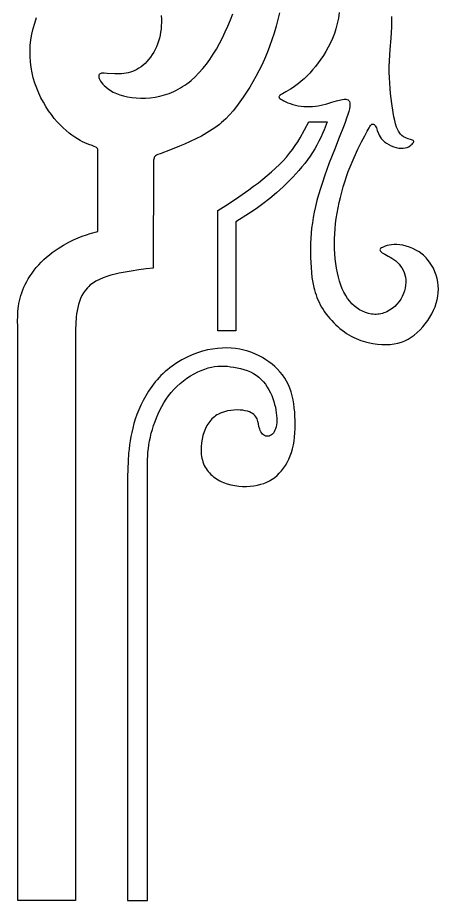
# Model space of a CAD drawing. Extents: x 108 to 308, y 1070 to 1270.
# Drawn here: x 108.4 to 146.1, y 1070.5 to 1149.6 of the extents above; entities that cross this region are included whole.
import ezdxf

# ---------------------------------------------------------------- set-up
doc = ezdxf.new("R2010")
doc.units = 0
doc.layers.add('IMPORT_-_CORNER_DESIGN_1', color=18, linetype='CONTINUOUS')

msp = doc.modelspace()

# ---------------------------------------------------------------- linework, layer by layer
at = {"layer": 'IMPORT_-_CORNER_DESIGN_1'}
for points in [[(131.902, 1150.069), (131.759, 1149.465), (131.597, 1148.856), (131.419, 1148.248), (131.226, 1147.645), (131.017, 1147.052), (130.794, 1146.474), (130.558, 1145.914), (130.31, 1145.374), (130.053, 1144.852), (129.786, 1144.347), (129.511, 1143.861), (129.23, 1143.391), (128.943, 1142.938), (128.652, 1142.501), (128.359, 1142.081), (128.059, 1141.677), (127.749, 1141.289), (127.423, 1140.917), (127.076, 1140.562), (126.894, 1140.39), (126.705, 1140.222), (126.508, 1140.059), (126.303, 1139.899), (126.089, 1139.743), (125.866, 1139.591), (125.635, 1139.441), (125.397, 1139.295), (124.902, 1139.016), (124.394, 1138.755), (123.886, 1138.515), (123.392, 1138.296), (122.925, 1138.1), (122.124, 1137.782), (121.198, 1137.432), (120.986, 1137.35), (120.866, 1137.293), (120.779, 1137.238), (120.718, 1137.178), (120.676, 1137.111), (120.648, 1137.032), (120.613, 1136.848), (120.595, 1136.643), (120.585, 1127.176), (119.936, 1127.099), (119.278, 1127.015), (118.599, 1126.916), (117.892, 1126.792), (117.526, 1126.717), (117.156, 1126.63), (116.789, 1126.532), (116.428, 1126.421), (116.079, 1126.296), (115.747, 1126.156), (115.439, 1125.999), (115.295, 1125.914), (115.158, 1125.825), (115.028, 1125.731), (114.905, 1125.632), (114.79, 1125.529), (114.683, 1125.422), (114.49, 1125.196), (114.322, 1124.958), (114.179, 1124.708), (114.057, 1124.449), (113.954, 1124.183), (113.869, 1123.912), (113.802, 1123.637), (113.747, 1123.357), (113.705, 1123.074), (113.671, 1122.789), (113.626, 1122.212), (113.598, 1121.634), (113.598, 1070.5), (108.422, 1070.5), (108.422, 1121.978), (108.416, 1122.417), (108.422, 1122.861), (108.446, 1123.314), (108.493, 1123.776), (108.533, 1124.011), (108.581, 1124.248), (108.638, 1124.487), (108.706, 1124.729), (108.785, 1124.972), (108.875, 1125.219), (108.979, 1125.468), (109.096, 1125.72), (109.228, 1125.974), (109.374, 1126.228), (109.533, 1126.481), (109.705, 1126.733), (109.891, 1126.982), (110.091, 1127.228), (110.305, 1127.47), (110.532, 1127.706), (110.768, 1127.933), (111.013, 1128.151), (111.266, 1128.361), (111.523, 1128.561), (111.781, 1128.751), (112.039, 1128.929), (112.292, 1129.094), (112.538, 1129.245), (113.003, 1129.506), (113.434, 1129.718), (113.836, 1129.892), (114.213, 1130.036), (114.578, 1130.159), (114.93, 1130.267), (115.615, 1130.456), (115.615, 1137.584), (115.614, 1137.694), (115.604, 1137.8), (115.576, 1137.895), (115.553, 1137.935), (115.522, 1137.969), (115.482, 1138.002), (115.431, 1138.031), (115.29, 1138.087), (115.088, 1138.157), (114.814, 1138.26), (114.455, 1138.412), (114.248, 1138.51), (114.026, 1138.625), (113.791, 1138.758), (113.544, 1138.91), (113.289, 1139.084), (113.026, 1139.279), (112.763, 1139.498), (112.497, 1139.74), (112.231, 1140.006), (111.965, 1140.293), (111.703, 1140.602), (111.447, 1140.931), (111.197, 1141.28), (110.958, 1141.649), (110.726, 1142.04), (110.509, 1142.449), (110.307, 1142.873), (110.124, 1143.31), (109.961, 1143.761), (109.82, 1144.223), (109.705, 1144.694), (109.617, 1145.173), (109.557, 1145.66), (109.527, 1146.151), (109.525, 1146.646), (109.553, 1147.144), (109.609, 1147.644), (109.694, 1148.145), (109.807, 1148.646), (109.949, 1149.146), (110.115, 1149.643)], [(121.291, 1149.815), (121.312, 1149.503), (121.315, 1149.196), (121.303, 1148.896), (121.277, 1148.604), (121.24, 1148.321), (121.19, 1148.045), (121.128, 1147.777), (121.053, 1147.517), (120.966, 1147.263), (120.865, 1147.016), (120.751, 1146.775), (120.624, 1146.541), (120.486, 1146.315), (120.337, 1146.099), (120.18, 1145.894), (120.014, 1145.701), (119.842, 1145.523), (119.665, 1145.36), (119.483, 1145.215), (119.299, 1145.087), (119.111, 1144.977), (118.921, 1144.884), (118.728, 1144.806), (118.533, 1144.741), (118.336, 1144.69), (118.136, 1144.651), (117.935, 1144.623), (117.73, 1144.604), (117.525, 1144.594), (117.123, 1144.593), (116.437, 1144.633), (116.19, 1144.646), (116.003, 1144.645), (115.929, 1144.638), (115.867, 1144.624), (115.815, 1144.602), (115.771, 1144.572), (115.737, 1144.531), (115.712, 1144.481), (115.697, 1144.42), (115.696, 1144.349), (115.71, 1144.266), (115.739, 1144.171), (115.787, 1144.065), (115.854, 1143.947), (115.943, 1143.817), (116.053, 1143.678), (116.188, 1143.534), (116.347, 1143.387), (116.533, 1143.241), (116.748, 1143.098), (116.993, 1142.962), (117.269, 1142.835), (117.577, 1142.721), (117.914, 1142.621), (118.276, 1142.538), (118.659, 1142.473), (119.058, 1142.429), (119.47, 1142.408), (119.89, 1142.41), (120.314, 1142.44), (120.739, 1142.496), (121.164, 1142.581), (121.586, 1142.694), (122.004, 1142.836), (122.211, 1142.918), (122.416, 1143.008), (122.619, 1143.105), (122.82, 1143.21), (123.019, 1143.323), (123.215, 1143.443), (123.409, 1143.571), (123.599, 1143.708), (123.787, 1143.85), (123.972, 1144), (124.332, 1144.323), (124.681, 1144.676), (125.019, 1145.055), (125.344, 1145.461), (125.658, 1145.891), (125.961, 1146.343), (126.251, 1146.817), (126.526, 1147.31), (126.789, 1147.819), (127.039, 1148.342), (127.278, 1148.877), (127.503, 1149.42), (127.716, 1149.968)], [(137.257, 1150.088), (137.188, 1149.582), (137.089, 1149.098), (136.967, 1148.636), (136.822, 1148.193), (136.658, 1147.77), (136.476, 1147.364), (136.279, 1146.976), (136.068, 1146.603), (135.847, 1146.245), (135.613, 1145.897), (135.371, 1145.564), (135.124, 1145.247), (134.872, 1144.946), (134.618, 1144.662), (134.362, 1144.397), (134.106, 1144.152), (133.851, 1143.927), (133.599, 1143.723), (133.353, 1143.539), (133.114, 1143.375), (132.888, 1143.229), (132.484, 1142.986), (132.167, 1142.803), (132.048, 1142.731), (131.957, 1142.666), (131.894, 1142.607), (131.861, 1142.552), (131.856, 1142.526), (131.858, 1142.499), (131.885, 1142.445), (131.943, 1142.388), (132.032, 1142.325), (132.152, 1142.251), (132.299, 1142.171), (132.47, 1142.088), (132.662, 1142.005), (132.872, 1141.925), (133.097, 1141.851), (133.334, 1141.786), (133.581, 1141.732), (133.832, 1141.692), (134.088, 1141.665), (134.346, 1141.652), (134.606, 1141.652), (134.866, 1141.664), (135.126, 1141.689), (135.384, 1141.726), (135.639, 1141.775), (136.134, 1141.899), (136.599, 1142.039), (137.023, 1142.172), (137.396, 1142.273), (137.56, 1142.305), (137.708, 1142.321), (137.84, 1142.32), (137.953, 1142.3), (138.048, 1142.259), (138.088, 1142.23), (138.122, 1142.195), (138.152, 1142.154), (138.176, 1142.107), (138.206, 1141.992), (138.215, 1141.849), (138.202, 1141.673), (138.166, 1141.464), (138.108, 1141.219), (138.026, 1140.935), (137.92, 1140.611), (137.79, 1140.243), (137.635, 1139.831), (137.258, 1138.87), (136.822, 1137.775), (136.37, 1136.609), (136.15, 1136.018), (135.94, 1135.432), (135.746, 1134.861), (135.568, 1134.303), (135.407, 1133.758), (135.262, 1133.226), (135.134, 1132.707), (135.022, 1132.201), (134.927, 1131.709), (134.848, 1131.231), (134.786, 1130.765), (134.738, 1130.31), (134.704, 1129.863), (134.683, 1129.421), (134.673, 1128.984), (134.674, 1128.549), (134.684, 1128.113), (134.704, 1127.675), (134.728, 1127.232), (134.763, 1126.785), (134.815, 1126.337), (134.886, 1125.888), (134.982, 1125.439), (135.04, 1125.215), (135.105, 1124.992), (135.178, 1124.769), (135.26, 1124.548), (135.351, 1124.327), (135.452, 1124.108), (135.562, 1123.891), (135.683, 1123.676), (135.812, 1123.465), (135.951, 1123.256), (136.099, 1123.052), (136.254, 1122.852), (136.417, 1122.656), (136.586, 1122.466), (136.762, 1122.282), (136.944, 1122.104), (137.132, 1121.933), (137.324, 1121.77), (137.521, 1121.614), (137.722, 1121.466), (137.926, 1121.328), (138.133, 1121.198), (138.343, 1121.078), (138.555, 1120.968), (138.768, 1120.867), (138.983, 1120.776), (139.198, 1120.694), (139.413, 1120.62), (139.628, 1120.555), (139.842, 1120.498), (140.266, 1120.409), (140.681, 1120.35), (141.084, 1120.319), (141.472, 1120.314), (141.84, 1120.334), (142.189, 1120.378), (142.522, 1120.448), (142.839, 1120.542), (143.142, 1120.662), (143.433, 1120.808), (143.714, 1120.979), (143.987, 1121.177), (144.252, 1121.4), (144.507, 1121.644), (144.75, 1121.908), (144.98, 1122.188), (145.194, 1122.48), (145.391, 1122.782), (145.568, 1123.09), (145.724, 1123.402), (145.856, 1123.714), (145.963, 1124.027), (146.046, 1124.341), (146.105, 1124.656), (146.14, 1124.971), (146.15, 1125.286), (146.136, 1125.602), (146.098, 1125.918), (146.035, 1126.234), (145.948, 1126.548), (145.837, 1126.856), (145.703, 1127.157), (145.545, 1127.446), (145.364, 1127.721), (145.16, 1127.979), (145.049, 1128.1), (144.933, 1128.216), (144.811, 1128.326), (144.684, 1128.431), (144.417, 1128.621), (144.136, 1128.789), (143.847, 1128.932), (143.553, 1129.052), (143.261, 1129.147), (142.974, 1129.219), (142.698, 1129.266), (142.436, 1129.29), (142.189, 1129.292), (141.96, 1129.276), (141.749, 1129.245), (141.559, 1129.203), (141.391, 1129.152), (141.246, 1129.096), (141.128, 1129.037), (141.036, 1128.979), (140.97, 1128.921), (140.929, 1128.864), (140.915, 1128.806), (140.926, 1128.747), (140.962, 1128.686), (141.022, 1128.624), (141.108, 1128.559), (141.347, 1128.419), (141.653, 1128.256), (141.82, 1128.163), (141.99, 1128.061), (142.16, 1127.947), (142.324, 1127.821), (142.482, 1127.681), (142.63, 1127.529), (142.764, 1127.364), (142.885, 1127.186), (142.99, 1126.997), (143.078, 1126.797), (143.147, 1126.586), (143.197, 1126.365), (143.225, 1126.131), (143.231, 1125.888), (143.215, 1125.641), (143.176, 1125.39), (143.114, 1125.139), (143.027, 1124.888), (142.917, 1124.642), (142.781, 1124.4), (142.621, 1124.168), (142.437, 1123.948), (142.233, 1123.745), (142.012, 1123.561), (141.774, 1123.399), (141.524, 1123.263), (141.394, 1123.205), (141.263, 1123.155), (141.129, 1123.113), (140.993, 1123.08), (140.856, 1123.055), (140.718, 1123.039), (140.579, 1123.031), (140.439, 1123.032), (140.299, 1123.041), (140.159, 1123.058), (139.882, 1123.113), (139.608, 1123.198), (139.342, 1123.308), (139.086, 1123.443), (138.841, 1123.6), (138.611, 1123.781), (138.396, 1123.984), (138.196, 1124.207), (138.011, 1124.452), (137.839, 1124.718), (137.682, 1125.006), (137.537, 1125.316), (137.406, 1125.647), (137.288, 1126.001), (137.182, 1126.374), (137.09, 1126.763), (137.011, 1127.168), (136.946, 1127.585), (136.894, 1128.013), (136.857, 1128.449), (136.834, 1128.891), (136.826, 1129.338), (136.832, 1129.79), (136.852, 1130.245), (136.886, 1130.705), (136.934, 1131.167), (136.995, 1131.633), (137.069, 1132.101), (137.156, 1132.572), (137.256, 1133.045), (137.368, 1133.519), (137.49, 1133.991), (137.623, 1134.46), (137.765, 1134.924), (137.916, 1135.381), (138.073, 1135.827), (138.238, 1136.263), (138.412, 1136.684), (138.589, 1137.089), (138.939, 1137.839), (139.267, 1138.495), (139.548, 1139.039), (139.765, 1139.461), (139.93, 1139.765), (139.998, 1139.876), (140.06, 1139.963), (140.117, 1140.027), (140.172, 1140.068), (140.227, 1140.09), (140.282, 1140.092), (140.337, 1140.077), (140.391, 1140.044), (140.444, 1139.993), (140.495, 1139.926), (140.543, 1139.844), (140.588, 1139.746), (140.671, 1139.51), (140.772, 1139.235), (140.839, 1139.088), (140.923, 1138.94), (141.029, 1138.791), (141.159, 1138.644), (141.318, 1138.503), (141.502, 1138.371), (141.705, 1138.251), (141.922, 1138.144), (142.146, 1138.055), (142.371, 1137.985), (142.592, 1137.938), (142.803, 1137.916), (142.998, 1137.922), (143.177, 1137.951), (143.34, 1138), (143.485, 1138.062), (143.612, 1138.135), (143.72, 1138.212), (143.807, 1138.29), (143.873, 1138.363), (143.917, 1138.429), (143.94, 1138.486), (143.942, 1138.535), (143.925, 1138.578), (143.888, 1138.616), (143.832, 1138.649), (143.665, 1138.707), (143.434, 1138.768), (143.302, 1138.812), (143.164, 1138.871), (143.024, 1138.95), (142.885, 1139.055), (142.751, 1139.19), (142.687, 1139.271), (142.625, 1139.362), (142.566, 1139.46), (142.511, 1139.569), (142.408, 1139.814), (142.317, 1140.095), (142.235, 1140.408), (142.161, 1140.751), (142.093, 1141.12), (141.97, 1141.929), (141.869, 1142.814), (141.827, 1143.279), (141.792, 1143.757), (141.767, 1144.246), (141.753, 1144.743), (141.751, 1145.247), (141.763, 1145.757), (141.788, 1146.268), (141.824, 1146.782), (141.906, 1147.799), (141.943, 1148.298), (141.971, 1148.786), (141.985, 1149.26), (141.98, 1149.718)]]:
    msp.add_lwpolyline(points, dxfattribs=at)
for points in [[(134.531, 1140.277), (136.189, 1140.282), (135.904, 1139.584), (135.756, 1139.236), (135.6, 1138.89), (135.436, 1138.545), (135.261, 1138.204), (135.073, 1137.866), (134.87, 1137.532), (134.651, 1137.203), (134.418, 1136.877), (134.172, 1136.557), (133.914, 1136.241), (133.646, 1135.931), (133.37, 1135.626), (133.088, 1135.328), (132.801, 1135.036), (132.219, 1134.471), (131.626, 1133.933), (131.026, 1133.424), (130.42, 1132.947), (129.814, 1132.504), (129.209, 1132.091), (127.998, 1131.314), (127.998, 1121.551), (126.376, 1121.551), (126.376, 1132.332), (127.317, 1132.95), (128.244, 1133.569), (129.145, 1134.195), (129.581, 1134.51), (130.005, 1134.829), (130.414, 1135.149), (130.808, 1135.472), (131.187, 1135.798), (131.548, 1136.126), (131.892, 1136.457), (132.218, 1136.791), (132.525, 1137.128), (132.811, 1137.469), (133.074, 1137.814), (133.318, 1138.161), (133.545, 1138.51), (133.759, 1138.861), (134.157, 1139.568)], [(120.05, 1108.747), (120.049, 1109.388), (120.064, 1110.03), (120.08, 1110.353), (120.106, 1110.679), (120.142, 1111.008), (120.189, 1111.341), (120.248, 1111.679), (120.32, 1112.023), (120.406, 1112.37), (120.505, 1112.719), (120.616, 1113.069), (120.74, 1113.418), (120.875, 1113.764), (121.022, 1114.106), (121.18, 1114.443), (121.352, 1114.774), (121.538, 1115.097), (121.739, 1115.413), (121.955, 1115.719), (122.188, 1116.015), (122.438, 1116.299), (122.705, 1116.57), (122.991, 1116.829), (123.292, 1117.072), (123.603, 1117.298), (123.922, 1117.507), (124.245, 1117.696), (124.569, 1117.864), (124.888, 1118.009), (125.201, 1118.131), (125.504, 1118.227), (125.799, 1118.3), (126.087, 1118.352), (126.372, 1118.382), (126.655, 1118.395), (126.939, 1118.39), (127.226, 1118.371), (127.519, 1118.338), (127.815, 1118.294), (128.115, 1118.239), (128.416, 1118.17), (128.715, 1118.087), (129.008, 1117.988), (129.291, 1117.872), (129.562, 1117.736), (129.817, 1117.579), (130.052, 1117.401), (130.268, 1117.203), (130.466, 1116.987), (130.645, 1116.758), (130.807, 1116.516), (130.953, 1116.266), (131.083, 1116.009), (131.2, 1115.749), (131.302, 1115.487), (131.391, 1115.224), (131.467, 1114.961), (131.53, 1114.702), (131.58, 1114.447), (131.617, 1114.2), (131.643, 1113.96), (131.657, 1113.732), (131.659, 1113.513), (131.649, 1113.307), (131.628, 1113.117), (131.596, 1112.941), (131.552, 1112.78), (131.498, 1112.634), (131.432, 1112.504), (131.356, 1112.391), (131.269, 1112.295), (131.172, 1112.218), (131.069, 1112.159), (130.962, 1112.12), (130.854, 1112.101), (130.746, 1112.101), (130.642, 1112.121), (130.545, 1112.162), (130.456, 1112.222), (130.375, 1112.301), (130.303, 1112.393), (130.238, 1112.498), (130.182, 1112.611), (130.133, 1112.73), (130.056, 1112.973), (130.004, 1113.21), (129.955, 1113.438), (129.925, 1113.548), (129.887, 1113.654), (129.838, 1113.757), (129.775, 1113.857), (129.697, 1113.953), (129.602, 1114.044), (129.489, 1114.13), (129.357, 1114.209), (129.204, 1114.28), (129.03, 1114.341), (128.832, 1114.391), (128.611, 1114.428), (128.365, 1114.452), (128.1, 1114.461), (127.821, 1114.452), (127.534, 1114.425), (127.244, 1114.376), (126.958, 1114.304), (126.68, 1114.208), (126.547, 1114.151), (126.417, 1114.086), (126.293, 1114.014), (126.174, 1113.935), (126.059, 1113.848), (125.95, 1113.755), (125.845, 1113.655), (125.746, 1113.549), (125.651, 1113.436), (125.562, 1113.318), (125.399, 1113.064), (125.257, 1112.789), (125.135, 1112.495), (125.035, 1112.183), (124.956, 1111.853), (124.899, 1111.511), (124.867, 1111.163), (124.863, 1110.813), (124.871, 1110.639), (124.887, 1110.466), (124.911, 1110.295), (124.944, 1110.127), (124.984, 1109.962), (125.034, 1109.8), (125.092, 1109.642), (125.159, 1109.489), (125.234, 1109.342), (125.318, 1109.2), (125.411, 1109.064), (125.511, 1108.933), (125.62, 1108.809), (125.736, 1108.689), (125.859, 1108.576), (125.988, 1108.469), (126.124, 1108.368), (126.265, 1108.273), (126.411, 1108.184), (126.562, 1108.102), (126.718, 1108.026), (126.877, 1107.956), (127.207, 1107.837), (127.547, 1107.745), (127.894, 1107.678), (128.245, 1107.634), (128.595, 1107.612), (128.941, 1107.612), (129.28, 1107.631), (129.608, 1107.669), (129.92, 1107.723), (130.219, 1107.794), (130.501, 1107.881), (130.766, 1107.986), (131.016, 1108.108), (131.252, 1108.249), (131.475, 1108.408), (131.686, 1108.586), (131.886, 1108.783), (132.079, 1108.999), (132.262, 1109.234), (132.433, 1109.487), (132.591, 1109.757), (132.735, 1110.042), (132.864, 1110.343), (132.976, 1110.658), (133.071, 1110.987), (133.148, 1111.324), (133.209, 1111.673), (133.254, 1112.03), (133.286, 1112.396), (133.304, 1112.767), (133.31, 1113.142), (133.305, 1113.52), (133.29, 1113.898), (133.265, 1114.272), (133.229, 1114.645), (133.18, 1115.013), (133.118, 1115.375), (133.04, 1115.73), (132.944, 1116.074), (132.831, 1116.407), (132.697, 1116.726), (132.542, 1117.031), (132.367, 1117.322), (132.173, 1117.598), (131.961, 1117.86), (131.733, 1118.109), (131.489, 1118.344), (131.231, 1118.566), (130.96, 1118.775), (130.674, 1118.968), (130.376, 1119.148), (130.066, 1119.314), (129.744, 1119.465), (129.411, 1119.6), (129.066, 1119.718), (128.709, 1119.817), (128.34, 1119.897), (127.96, 1119.958), (127.569, 1119.999), (127.167, 1120.017), (126.754, 1120.012), (126.331, 1119.982), (125.898, 1119.924), (125.455, 1119.838), (125.003, 1119.721), (124.543, 1119.573), (124.078, 1119.393), (123.613, 1119.183), (123.153, 1118.945), (122.702, 1118.679), (122.482, 1118.536), (122.266, 1118.386), (122.056, 1118.23), (121.85, 1118.068), (121.651, 1117.9), (121.459, 1117.725), (121.273, 1117.545), (121.095, 1117.359), (120.923, 1117.168), (120.758, 1116.973), (120.448, 1116.572), (120.164, 1116.159), (119.906, 1115.737), (119.672, 1115.311), (119.462, 1114.884), (119.275, 1114.46), (119.111, 1114.043), (118.967, 1113.634), (118.842, 1113.233), (118.735, 1112.839), (118.645, 1112.452), (118.568, 1112.07), (118.505, 1111.693), (118.453, 1111.32), (118.408, 1110.956), (118.372, 1110.595), (118.321, 1109.88), (118.267, 1108.471), (118.267, 1070.5), (120.055, 1070.5)]]:
    msp.add_lwpolyline(points, close=True, dxfattribs=at)

doc.saveas('drawing.dxf')
